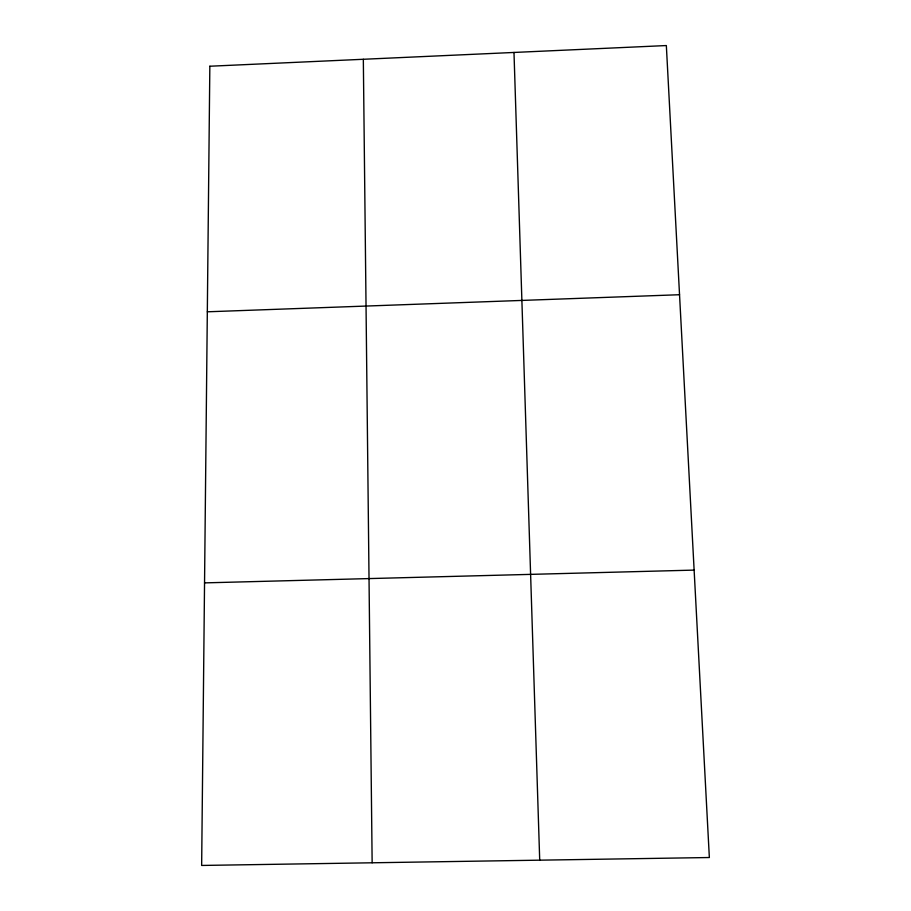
<?xml version="1.0" encoding="UTF-8"?>
<svg xmlns="http://www.w3.org/2000/svg" width="911" height="911" viewBox="0 0 911 911"><rect width="100%" height="100%" fill="white"/><g stroke="black" fill="none" stroke-linecap="round" stroke-linejoin="round"><path stroke-width="1.37" d="M207.321 311.801L679.538 294.72M204.542 582.881L694.125 570.104M513.986 52.451L539.711 860.178M363.33 59.272L372.144 862.785M209.837 66.23L201.65 865.45L709.35 857.524L666.34 45.55L209.837 66.23"/></g></svg>
